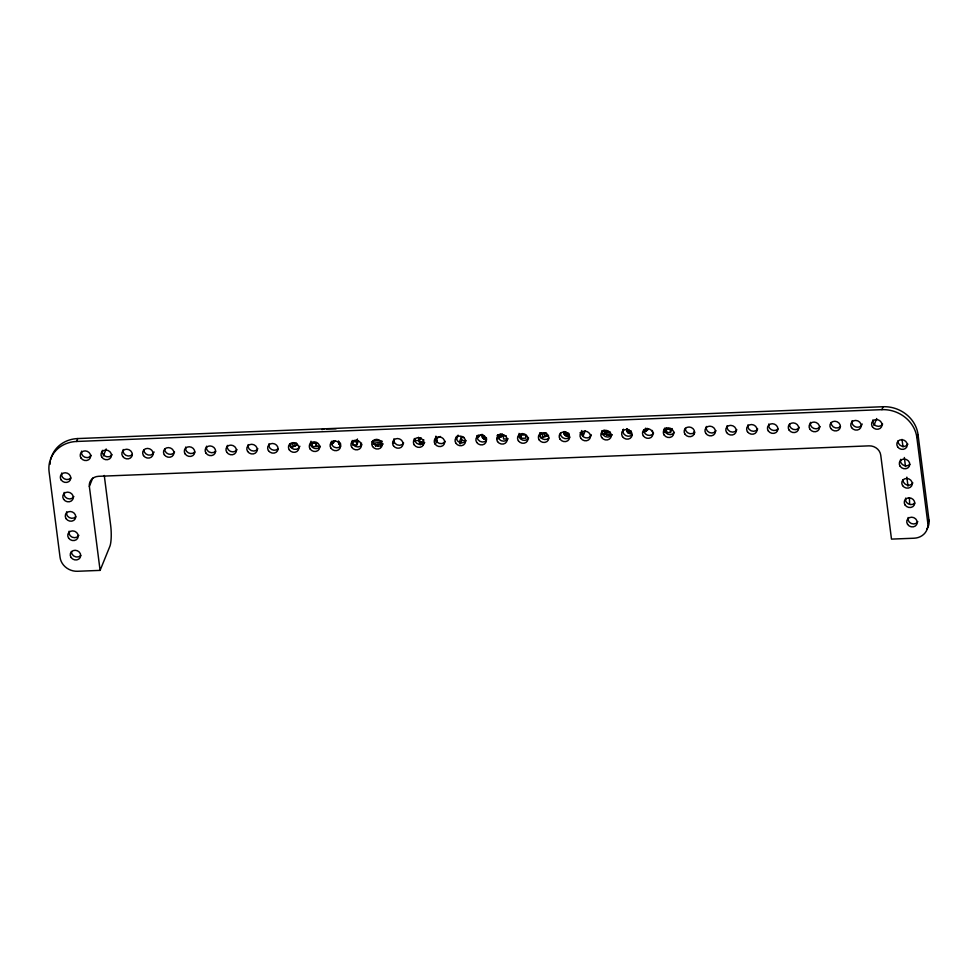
<?xml version="1.0" encoding="UTF-8"?>
<svg xmlns="http://www.w3.org/2000/svg" width="978" height="978" viewBox="0 0 978 978"><rect width="100%" height="100%" fill="white"/><g stroke="black" fill="none" stroke-linecap="round" stroke-linejoin="round"><path stroke-width="1.47" d="M423.694 440.418L423.706 439.635M436.506 438.975L436.506 442.851L436.115 437.264M436.921 442.203L436.628 438.022M419.281 439.99L419.819 444.33L419.281 439.99L421.335 438.046M419.599 443.804L420.357 442.264M393.669 443.144L393.682 441.738M482.557 435.516L482.411 437.594L483.865 438.975L486.616 439.721L486.335 437.569M627.301 429.807L627.693 432.643L631.348 434L630.932 430.772M338.865 441.97L338.694 443.633L340.686 445.21L340.405 443.058M564.392 431.799C562.863 434.917 566.714 436.836 569.33 436.64L568.915 433.413L564.086 431.542L564.502 434.77M104.267 475.467L110.648 525.284A15.954 3.191 87.7 0 1 109.854 546.372L100.098 570.382L77.543 571.274A15.954 14.303 22.1 0 1 60.061 557.362L49.096 471.775A31.907 28.606 22.1 0 1 76.614 441.469L77.8 438.56L883.061 406.726A31.907 28.606 22.1 0 1 918.024 434.562L928.99 520.149A15.954 14.303 22.1 0 1 926.899 529.122M100.098 570.382L89.353 486.408L92.727 478.071M103.362 455.882L106.174 448.963M358.425 440.944L356.836 444.843L352.679 445.002L352.728 440.626M356.836 444.843L356.432 441.616L357.483 439.012M360.821 444.929L361.554 443.12M456.494 439.085L458.095 435.137M464.098 437.472L461.408 437.056L459.587 441.555L459.868 443.706M460.455 443.657L461.824 440.283L461.408 437.056M585.26 430.736L583.169 435.895L582.754 432.667L579.978 432.777M622.338 431.799L623.402 429.195M666.324 432.606L666.385 428.23L664.282 428.914L664.698 432.142L666.8 431.457L666.324 432.606L670.492 432.447L672.069 428.547M873.929 425.43L876.728 418.511M76.614 441.469L881.887 409.648L883.061 406.726M89.353 486.408A10.636 9.535 22.1 0 1 98.521 476.31L869.075 445.858A10.636 9.535 22.1 0 1 880.738 455.137L891.484 539.11L914.051 538.218A15.954 14.303 22.1 0 0 927.804 523.059L916.851 437.472L918.024 434.562M927.804 523.059L928.99 520.149M414.354 438.499L414.635 440.65L418.951 440.491L419.965 438.144M480.394 434.77L477.215 438.144L476.934 435.992M335.307 440.687L332.117 443.975L331.848 441.824M315.98 443.205L316.407 442.753L316.395 446.445L312.471 446.591L312.055 443.364L315.98 443.205L316.395 446.445M497.496 438.731L503.597 435.063M643.94 430.137L644.209 432.288L648.328 429.342M435.381 440.222L436.09 439.623M440.369 436.469L436.151 438.572L435.882 436.42M546.873 436.2L546.457 432.973L540.247 434.538L540.663 437.777L548.524 435.357M295.099 446.09L294.684 442.863L290.564 444.134L290.979 447.362L296.811 445.222L296.542 443.071M497.093 435.503L500.785 433.914L501.188 437.142M601.886 431.188L604.062 430.344L606.091 431.616L609.807 431.885L610.223 435.112L612.106 434.941M610.223 435.112L606.507 434.843L604.477 433.572L602.301 434.428L602.02 432.276M321.884 429.574L323.962 429.122M540.015 433.095L541.433 432.863M326.334 428.792L336.077 428.767M373.131 444.098L382.887 444.146M352.263 441.775L356.432 441.616M506.078 435.699L503.181 435.809L503.597 439.036L507.937 438.865M665.908 429.379L670.077 429.22L670.492 432.447M371.982 441.604L380.907 442.728M521.433 438.34L525.932 438.156L525.516 434.929L521.017 435.112L521.433 438.34L519.012 433.388M419.195 440.577L420.772 441.958L424.721 442.545M382.312 441.298L374.66 439.941M461.824 440.283L464.513 440.699M316.811 445.98L319.415 446.42M627.155 431.873L626.739 428.645L629.416 430.479L629.832 433.706M482.411 437.594L481.995 434.366L484.685 436.2L485.1 439.428M590.675 434.489L591.335 434.99M436.53 440.491L437.044 441.249M652.717 431.885L652.277 430.467M902.022 439.391L902.987 446.934M904.344 457.508L905.494 466.567M906.85 477.13L908.012 486.188M694.123 431.665L694.392 433.816M647.033 428.278L647.302 430.442M645.517 428.193L645.932 431.42M628.182 430.027L628.597 433.254M627.277 429.403L627.693 432.643M607.778 431.86L608.194 435.088M606.091 431.616L606.507 434.843M604.82 431.127L605.235 434.354M604.062 430.344L604.477 433.572M567.24 433.217L567.656 436.445M565.883 432.838L566.299 436.066M564.819 432.264L565.235 435.503M563.841 431.763L564.123 433.914M544.563 433.657L544.966 436.897M542.484 434.183L542.9 437.423M502.289 434L502.57 436.164M499.061 434.782L499.477 438.01M483.45 435.748L483.865 438.975M482.545 435.124L482.961 438.352M478.315 435.014L478.597 437.178M423.193 442.459L423.474 444.611M421.885 442.264L422.154 444.415M420.772 441.958L421.053 444.11M419.941 441.567L420.344 444.794M418.547 437.252L418.951 440.491M380.54 444.305L380.821 446.457M377.875 444.354L378.144 446.506M375.393 444.281L375.674 446.433M339.464 442.655L339.733 444.807M338.645 441.054L339.06 444.281M338.412 441.481L338.694 443.633M333.229 440.858L333.51 443.01M292.703 443.584L293.119 446.812M881.887 409.648A31.907 28.606 22.1 0 1 916.851 437.472M278.155 448.694A5.318 4.768 22.1 0 1 268.987 443.743M362.007 444.635A5.318 4.768 22.1 0 1 352.288 440.455M320.356 446.286A5.318 4.768 22.1 0 1 313.302 447.912A5.318 4.768 22.1 0 1 311.016 441.237M50.086 464.293A31.907 28.606 22.1 0 1 50.269 462.044M50.66 459.819A31.907 28.606 22.1 0 1 77.8 438.56M591.091 435.589A5.318 4.768 22.1 0 1 584.049 437.203A5.318 4.768 22.1 0 1 581.751 430.54M486.408 440.455A5.318 4.768 22.1 0 1 477.24 435.516M632.191 434.697A5.318 4.768 22.1 0 1 623.023 429.758M403.657 442.997A5.318 4.768 22.1 0 1 393.938 438.804M423.939 442.924A5.318 4.768 22.1 0 1 414.586 438.902M445.308 441.347A5.318 4.768 22.1 0 1 435.418 438.083M435.589 437.166A5.318 4.768 22.1 0 1 435.968 436.31M757.705 429A5.318 4.768 22.1 0 1 747.987 424.819M716.055 430.65A5.318 4.768 22.1 0 1 706.324 426.457M548.89 437.985A5.318 4.768 22.1 0 1 539.722 433.046M611.922 434.758A5.318 4.768 22.1 0 1 602.203 430.577M694.673 432.227A5.318 4.768 22.1 0 1 685.321 428.205M674.404 432.288A5.318 4.768 22.1 0 1 664.673 428.107M528.621 438.058A5.318 4.768 22.1 0 1 518.719 434.794M736.874 429.819A5.318 4.768 22.1 0 1 727.155 425.638M382.838 443.816A5.318 4.768 22.1 0 1 372.936 440.552M507.79 438.877A5.318 4.768 22.1 0 1 498.071 434.697M840.457 426.469A5.318 4.768 22.1 0 1 831.104 422.447M882.657 424.061A5.318 4.768 22.1 0 1 872.938 419.88M174.573 452.044A5.318 4.768 22.1 0 1 164.671 448.78M132.372 454.452A5.318 4.768 22.1 0 1 123.204 449.513M91.272 455.332A5.318 4.768 22.1 0 1 81.553 451.151M799.356 427.349A5.318 4.768 22.1 0 1 789.454 424.085M777.975 428.939A5.318 4.768 22.1 0 1 768.806 423.987M569.722 437.166A5.318 4.768 22.1 0 1 560.37 433.144M154.121 452.007A5.318 4.768 22.1 0 1 143.852 449.599M194.854 451.983A5.318 4.768 22.1 0 1 185.686 447.044M820.175 426.53A5.318 4.768 22.1 0 1 810.456 422.349M653.573 433.12A5.318 4.768 22.1 0 1 643.671 429.855M466.139 440.528A5.318 4.768 22.1 0 1 456.42 436.335M299.904 446.249A5.318 4.768 22.1 0 1 289.635 443.841M257.874 448.755A5.318 4.768 22.1 0 1 248.155 444.574M237.055 449.574A5.318 4.768 22.1 0 1 227.336 445.393M340.625 446.225A5.318 4.768 22.1 0 1 331.456 441.274M215.673 451.164A5.318 4.768 22.1 0 1 206.505 446.212M909.369 497.716A15.954 3.191 87.7 0 1 909.564 503.939M73.888 496.604A5.318 4.768 22.1 0 1 64.157 492.423M909.833 464.305A5.318 4.768 22.1 0 1 901.141 463.059L900.738 462.166A5.318 4.768 22.1 0 1 900.665 459.354M75.807 516.739A5.318 4.768 22.1 0 1 66.638 511.8M70.844 477.985A5.318 4.768 22.1 0 1 61.675 473.034M912.877 482.924A5.318 4.768 22.1 0 1 902.975 479.66M907.914 444.159A5.318 4.768 22.1 0 1 898.012 440.895M112.103 454.513A5.318 4.768 22.1 0 1 109.988 456.396L109.047 456.702A5.318 4.768 22.1 0 1 102.372 450.332M862.205 424.024A5.318 4.768 22.1 0 1 856.752 427.154L855.738 426.921A5.318 4.768 22.1 0 1 852.107 420.699M78.851 535.357A5.318 4.768 22.1 0 1 69.12 531.176M80.771 555.492A5.318 4.768 22.1 0 1 71.431 551.47M917.841 521.677A5.318 4.768 22.1 0 1 908.122 517.496M914.797 503.059A5.318 4.768 22.1 0 1 905.64 498.108M330.931 448.181A5.318 4.768 22.1 0 0 340.002 448.376A5.318 4.768 22.1 0 0 335.051 441.005A5.318 4.768 22.1 0 0 330.931 448.181M205.979 453.12A5.318 4.768 22.1 0 0 215.05 453.315A5.318 4.768 22.1 0 0 210.099 445.944A5.318 4.768 22.1 0 0 205.979 453.12M63.631 499.318A5.318 4.768 22.1 0 0 72.702 499.514A5.318 4.768 22.1 0 0 67.751 492.142A5.318 4.768 22.1 0 0 63.631 499.318M900.139 466.261A5.318 4.768 22.1 0 0 909.21 466.457A5.318 4.768 22.1 0 0 904.259 459.085A5.318 4.768 22.1 0 0 900.139 466.261M66.113 518.695A5.318 4.768 22.1 0 0 75.184 518.89A5.318 4.768 22.1 0 0 70.233 511.518A5.318 4.768 22.1 0 0 66.113 518.695M476.714 442.411A5.318 4.768 22.1 0 0 485.785 442.606A5.318 4.768 22.1 0 0 480.834 435.247A5.318 4.768 22.1 0 0 476.714 442.411M643.316 435.833A5.318 4.768 22.1 0 0 652.387 436.029A5.318 4.768 22.1 0 0 647.436 428.657A5.318 4.768 22.1 0 0 643.316 435.833M726.63 432.545A5.318 4.768 22.1 0 0 735.7 432.728A5.318 4.768 22.1 0 0 730.737 425.369A5.318 4.768 22.1 0 0 726.63 432.545M684.979 434.183A5.318 4.768 22.1 0 0 694.038 434.379A5.318 4.768 22.1 0 0 689.087 427.007A5.318 4.768 22.1 0 0 684.979 434.183M664.148 435.014A5.318 4.768 22.1 0 0 673.219 435.198A5.318 4.768 22.1 0 0 668.267 427.838A5.318 4.768 22.1 0 0 664.148 435.014M289.28 449.819A5.318 4.768 22.1 0 0 298.351 450.014A5.318 4.768 22.1 0 0 293.4 442.655A5.318 4.768 22.1 0 0 289.28 449.819M351.762 447.349A5.318 4.768 22.1 0 0 360.833 447.545A5.318 4.768 22.1 0 0 355.87 440.186A5.318 4.768 22.1 0 0 351.762 447.349M372.581 446.53A5.318 4.768 22.1 0 0 381.652 446.726A5.318 4.768 22.1 0 0 376.701 439.354A5.318 4.768 22.1 0 0 372.581 446.53M310.112 449A5.318 4.768 22.1 0 0 319.17 449.195A5.318 4.768 22.1 0 0 314.219 441.824A5.318 4.768 22.1 0 0 310.112 449M226.798 452.288A5.318 4.768 22.1 0 0 235.869 452.484A5.318 4.768 22.1 0 0 230.918 445.124A5.318 4.768 22.1 0 0 226.798 452.288M247.63 451.469A5.318 4.768 22.1 0 0 256.701 451.665A5.318 4.768 22.1 0 0 251.749 444.293A5.318 4.768 22.1 0 0 247.63 451.469M830.75 428.425A5.318 4.768 22.1 0 0 839.821 428.621A5.318 4.768 22.1 0 0 834.87 421.249A5.318 4.768 22.1 0 0 830.75 428.425M268.461 450.65A5.318 4.768 22.1 0 0 277.52 450.846A5.318 4.768 22.1 0 0 272.569 443.474A5.318 4.768 22.1 0 0 268.461 450.65M872.413 426.775A5.318 4.768 22.1 0 0 881.471 426.97A5.318 4.768 22.1 0 0 876.52 419.599A5.318 4.768 22.1 0 0 872.413 426.775M164.328 454.758A5.318 4.768 22.1 0 0 173.399 454.953A5.318 4.768 22.1 0 0 168.436 447.594A5.318 4.768 22.1 0 0 164.328 454.758M185.148 453.939A5.318 4.768 22.1 0 0 194.219 454.134A5.318 4.768 22.1 0 0 189.267 446.763A5.318 4.768 22.1 0 0 185.148 453.939M101.846 457.227A5.318 4.768 22.1 0 0 110.917 457.423A5.318 4.768 22.1 0 0 105.966 450.051A5.318 4.768 22.1 0 0 101.846 457.227M122.678 456.408A5.318 4.768 22.1 0 0 131.737 456.604A5.318 4.768 22.1 0 0 126.785 449.232A5.318 4.768 22.1 0 0 122.678 456.408M81.027 458.059A5.318 4.768 22.1 0 0 90.086 458.254A5.318 4.768 22.1 0 0 85.135 450.882A5.318 4.768 22.1 0 0 81.027 458.059M789.099 430.075A5.318 4.768 22.1 0 0 798.17 430.259A5.318 4.768 22.1 0 0 793.219 422.899A5.318 4.768 22.1 0 0 789.099 430.075M143.497 455.589A5.318 4.768 22.1 0 0 152.568 455.785A5.318 4.768 22.1 0 0 147.617 448.413A5.318 4.768 22.1 0 0 143.497 455.589M435.063 444.061A5.318 4.768 22.1 0 0 444.134 444.256A5.318 4.768 22.1 0 0 439.183 436.885A5.318 4.768 22.1 0 0 435.063 444.061M851.581 427.606A5.318 4.768 22.1 0 0 860.652 427.789A5.318 4.768 22.1 0 0 855.701 420.43A5.318 4.768 22.1 0 0 851.581 427.606M580.846 438.303A5.318 4.768 22.1 0 0 589.917 438.499A5.318 4.768 22.1 0 0 584.966 431.127A5.318 4.768 22.1 0 0 580.846 438.303M393.413 445.711A5.318 4.768 22.1 0 0 402.484 445.907A5.318 4.768 22.1 0 0 397.533 438.535A5.318 4.768 22.1 0 0 393.413 445.711M705.798 433.364A5.318 4.768 22.1 0 0 714.869 433.56A5.318 4.768 22.1 0 0 709.918 426.188A5.318 4.768 22.1 0 0 705.798 433.364M622.497 436.653A5.318 4.768 22.1 0 0 631.568 436.848A5.318 4.768 22.1 0 0 626.617 429.476A5.318 4.768 22.1 0 0 622.497 436.653M601.666 437.484A5.318 4.768 22.1 0 0 610.737 437.667A5.318 4.768 22.1 0 0 605.785 430.308A5.318 4.768 22.1 0 0 601.666 437.484M747.449 431.714A5.318 4.768 22.1 0 0 756.52 431.909A5.318 4.768 22.1 0 0 751.569 424.538A5.318 4.768 22.1 0 0 747.449 431.714M518.364 440.772A5.318 4.768 22.1 0 0 527.435 440.968A5.318 4.768 22.1 0 0 522.484 433.596A5.318 4.768 22.1 0 0 518.364 440.772M414.232 444.88A5.318 4.768 22.1 0 0 423.303 445.076A5.318 4.768 22.1 0 0 418.352 437.716A5.318 4.768 22.1 0 0 414.232 444.88M560.015 439.122A5.318 4.768 22.1 0 0 569.086 439.318A5.318 4.768 22.1 0 0 564.135 431.946A5.318 4.768 22.1 0 0 560.015 439.122M61.149 479.941A5.318 4.768 22.1 0 0 70.22 480.137A5.318 4.768 22.1 0 0 65.269 472.765A5.318 4.768 22.1 0 0 61.149 479.941M902.621 485.638A5.318 4.768 22.1 0 0 911.692 485.834A5.318 4.768 22.1 0 0 906.74 478.462A5.318 4.768 22.1 0 0 902.621 485.638M897.657 446.885A5.318 4.768 22.1 0 0 906.728 447.068A5.318 4.768 22.1 0 0 901.777 439.709A5.318 4.768 22.1 0 0 897.657 446.885M455.895 443.242A5.318 4.768 22.1 0 0 464.953 443.437A5.318 4.768 22.1 0 0 460.002 436.066A5.318 4.768 22.1 0 0 455.895 443.242M497.545 441.591A5.318 4.768 22.1 0 0 506.604 441.787A5.318 4.768 22.1 0 0 501.653 434.415A5.318 4.768 22.1 0 0 497.545 441.591M809.931 429.244A5.318 4.768 22.1 0 0 819.002 429.44A5.318 4.768 22.1 0 0 814.051 422.068A5.318 4.768 22.1 0 0 809.931 429.244M539.196 439.941A5.318 4.768 22.1 0 0 548.267 440.137A5.318 4.768 22.1 0 0 543.303 432.777A5.318 4.768 22.1 0 0 539.196 439.941M768.28 430.895A5.318 4.768 22.1 0 0 777.351 431.09A5.318 4.768 22.1 0 0 772.4 423.719A5.318 4.768 22.1 0 0 768.28 430.895M68.594 538.071A5.318 4.768 22.1 0 0 77.665 538.267A5.318 4.768 22.1 0 0 72.714 530.895A5.318 4.768 22.1 0 0 68.594 538.071M71.076 557.46A5.318 4.768 22.1 0 0 80.147 557.643A5.318 4.768 22.1 0 0 75.196 550.284A5.318 4.768 22.1 0 0 71.076 557.46M905.102 505.015A5.318 4.768 22.1 0 0 914.173 505.21A5.318 4.768 22.1 0 0 909.222 497.839A5.318 4.768 22.1 0 0 905.102 505.015M907.584 524.391A5.318 4.768 22.1 0 0 916.655 524.587A5.318 4.768 22.1 0 0 911.704 517.215A5.318 4.768 22.1 0 0 907.584 524.391"/></g></svg>
